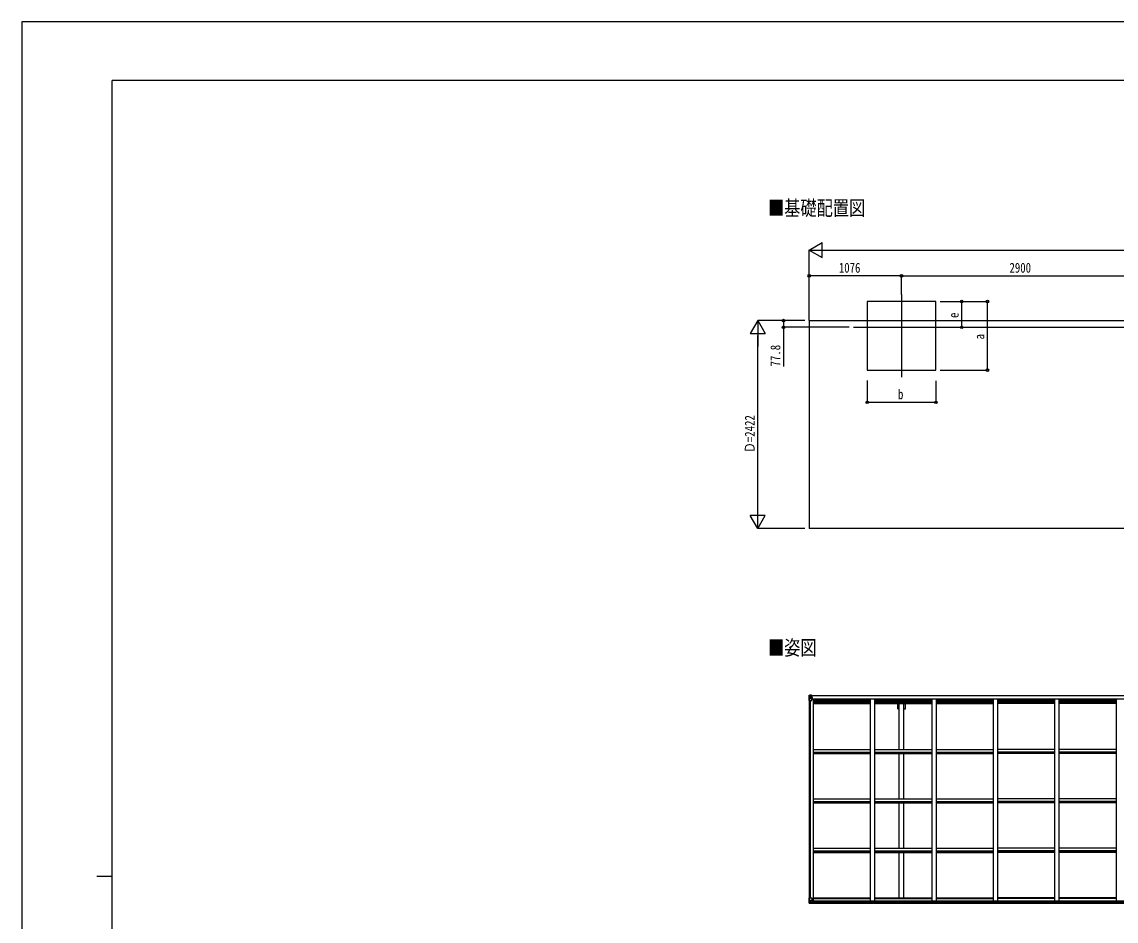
# Model space of a CAD drawing. Units: millimetres, scale not verified. Extents: x -14718 to 14718, y -10395 to 10395.
# Drawn here: x -14718 to -1968, y -88 to 10395 of the extents above; entities that cross this region are included whole.
import ezdxf
from ezdxf.enums import TextEntityAlignment as Align

# ---------------------------------------------------------------- set-up
doc = ezdxf.new("R2010")
doc.units = ezdxf.units.MM
doc.header["$LTSCALE"] = 40
for name, color, linetype in [('0-2_USER1', 3, 'Continuous'), ('0-3_YKK_12', 2, 'Continuous'), ('0-4_YKK_13', 4, 'Continuous'), ('0-5_YKK_A1', 4, 'Continuous'), ('0-6_YKK_D', 6, 'Continuous'), ('0-7_YKK_ZWAK', 7, 'Continuous')]:
    doc.layers.add(name, color=color, linetype=linetype)
doc.styles.add('ＭＳ ゴシック', font='')
doc.styles.get('ＭＳ ゴシック').set_extended_font_data('MS Gothic')

msp = doc.modelspace()

# ---------------------------------------------------------------- linework, layer by layer
at = {"layer": '0-3_YKK_12'}
for p, q in [((-4467.43, 7215.91), (-4467.43, 6253.38)), ((-5026.1, 6834.65), (4585.53, 6834.65))]:
    msp.add_line(p, q, dxfattribs=at)
at = {"layer": '0-4_YKK_13'}
for p, q in [((-5545.43, 2542.92), (-5545.43, 2542.88)), ((-5544.49, 2543.92), (-5544.49, 2543.92)), ((-5544.49, 2543.87), (-5544.49, 2543.91)), ((-5535.52, 2544.3), (-5543.44, 2543.83)), ((-5542.59, 2542.86), (-5542.59, 2542.79)), ((-5542.59, 2482.21), (-5542.59, 2542.79)), ((-5542.59, 2482.21), (-5512.43, 2482.21)), ((-5542.04, 2509.09), (-5537.9, 2521.17)), ((-5542.04, 2509.09), (-5535.43, 2508.88)), ((-5538.62, 2539.42), (-5541.35, 2543.08)), ((-5537.76, 2535.91), (-5535.43, 2535.97)), ((-5537.76, 2522.44), (-5537.76, 2535.91)), ((-5535.43, 2522.41), (-5537.76, 2522.44)), ((-5523.43, 2545.09), (-5535.43, 2544.31)), ((-5535.43, 2535.96), (-5523.43, 2535.96)), ((-5535.43, 2522.41), (-5523.43, 2522.41)), ((-5535.43, 2522.41), (-5535.43, 2522.41)), ((-5535.43, 2508.88), (-5511.43, 2508.88)), ((-5529.95, 2528.77), (-5529.95, 2527.81)), ((-5524.43, 2535.96), (-5523.43, 2535.96)), ((-5516.93, 2545.6), (-5523.43, 2545.21)), ((-5523.43, 2519.11), (-5523.43, 2545.21)), ((-5523.43, 2544.32), (-5516.93, 2544.72)), ((-5521.93, 2539.5), (-5523.43, 2539.5)), ((-5521.93, 2535.96), (-5523.43, 2535.96)), ((-5521.93, 2522.41), (-5523.43, 2522.41)), ((-5522.6, 2518.85), (-5512.26, 2517.2)), ((-5522.6, 2518.22), (-5522.6, 2518.85)), ((-5512.26, 2516.56), (-5522.6, 2518.22)), ((-5516.93, 2543.79), (-5521.93, 2543.71)), ((-5521.43, 2539.14), (-5521.93, 2539.14)), ((-5517.93, 2534.21), (-5521.93, 2534.21)), ((-5517.93, 2526), (-5521.93, 2526)), ((-5521.82, 2537.84), (-5517.93, 2537.84)), ((-5521.44, 2538.05), (-5521.44, 2538.21)), ((-5521.44, 2538.21), (-5521.43, 2538.21)), ((-5521.43, 2540.17), (-5521.43, 2538.21)), ((-5513.43, 2540.17), (-5521.43, 2540.17)), ((-5513.43, 2540.14), (-5521.43, 2540.14)), ((-5511.43, 2538.3), (-5521.43, 2538.21)), ((-5517.93, 2518.1), (-5517.93, 2538.07)), ((-5516.93, 2544.72), (-5516.93, 2545.6)), ((-5516.93, 2544.21), (-5516.93, 2544.72)), ((-5516.93, 2544.21), (-5516.93, 2543.79)), ((-5516.93, 2543.79), (-5516.93, 2542.98)), ((-5512.26, 2517.2), (-5512.26, 2516.56)), ((-5511.98, 2517.12), (-5507.93, 2517.09)), ((-5511.93, 2543.41), (-5511.93, 2542.98)), ((-5511.63, 2543.41), (-5511.93, 2543.41)), ((-5511.63, 2543.41), (-5509.94, 2542.98)), ((-5511.43, 2539.91), (-5506.43, 2539.91)), ((-5511.43, 2538.3), (-5511.43, 2539.91)), ((-5511.43, 2483.21), (-5511.43, 2516.31)), ((-5506.93, 2505.21), (-5511.43, 2505.21)), ((-5506.93, 2517.08), (-5507.93, 2517.09)), ((-5507.93, 2515.35), (-5506.93, 2515.36)), ((-5506.93, 2500.86), (-5506.93, 2517.08)), ((-5506.43, 2540.83), (-5506.43, 2539.91)), ((-5506.43, 2539.91), (-5505.43, 2539.91)), ((-5505.43, 2539.91), (-5505.43, 2540.83)), ((-5505.43, 2539.91), (-5505.43, 2538.34)), ((-5505.43, 2538.23), (-5505.43, 2538.34)), ((-5545.43, 182.9), (-5512.43, 182.9)), ((-5545.43, 122.19), (-5545.43, 182.9)), ((-5542.59, 182.9), (-5542.59, 122.32)), ((-5542.04, 156.02), (-5535.43, 156.23)), ((-5542.04, 156.02), (-5537.9, 143.93)), ((-5535.43, 142.7), (-5537.76, 142.67)), ((-5537.76, 142.67), (-5537.76, 129.2)), ((-5537.76, 129.2), (-5535.43, 129.14)), ((-5535.43, 156.23), (-5511.43, 156.23)), ((-5535.43, 142.7), (-5535.43, 142.7)), ((-5523.43, 142.7), (-5535.43, 142.7)), ((-5535.43, 129.14), (-5523.43, 129.14)), ((-5530.91, 136.34), (-5530.91, 137.3)), ((-5523.43, 146.69), (-5516.93, 146.69)), ((-5523.43, 146.69), (-5523.43, 119.9)), ((-5512.26, 148.54), (-5522.6, 146.89)), ((-5522.6, 146.89), (-5522.6, 146.69)), ((-5519.91, 146.69), (-5512.26, 147.91)), ((-5516.93, 146.69), (-5507.93, 146.65)), ((-5512.26, 147.91), (-5512.26, 148.54)), ((-5511.43, 181.9), (-5511.43, 148.8)), ((-5506.93, 145.74), (-5506.93, 125.59)), ((-5544.49, 121.23), (-5544.49, 121.19)), ((-5535.52, 120.8), (-5543.44, 121.28)), ((-5542.58, 122.25), (-5542.59, 122.32)), ((-5538.62, 125.69), (-5541.35, 122.02)), ((-5523.43, 120.02), (-5535.43, 120.8)), ((-5516.93, 119.5), (-5516.93, 125.45)), ((-5507.93, 124.88), (-5516.93, 124.82))]:
    msp.add_line(p, q, dxfattribs=at)
for points in [[(-5545.43, 2542.88), (-5545.43, 2482.21), (-5542.59, 2482.21)], [(-5544.49, 2543.92), (-5535.43, 2544.47), (-5523.43, 2545.21)], [(-5531.87, 2529.73), (-5532.83, 2529.73), (-5532.83, 2530.69), (-5531.87, 2530.69)], [(-5530.91, 2531.65), (-5530.91, 2532.61), (-5529.95, 2532.61), (-5529.95, 2531.65)], [(-5529.95, 2527.81), (-5530.91, 2527.81), (-5530.91, 2528.77)], [(-5528.99, 2530.69), (-5528.03, 2530.69), (-5528.03, 2529.73), (-5528.99, 2529.73)], [(-5516.93, 2544.21), (-5521.93, 2544.21), (-5521.93, 2518.74)], [(-5506.43, 2538.18), (-5521.43, 2538.05), (-5521.44, 2538.05)], [(-5521.43, 2539.14), (-5513.43, 2539.14), (-5513.43, 2540.83)], [(-5511.43, 2538.3), (-5511.43, 2538.29), (-5505.43, 2538.34)], [(-5507.93, 2517.09), (-5507.93, 2515.35), (-5511.43, 2515.33)], [(-5531.87, 134.42), (-5532.83, 134.42), (-5532.83, 135.38), (-5531.87, 135.38)], [(-5530.91, 137.3), (-5529.95, 137.3), (-5529.95, 136.34)], [(-5529.95, 133.46), (-5529.95, 132.5), (-5530.91, 132.5), (-5530.91, 133.46)], [(-5528.99, 135.38), (-5528.03, 135.38), (-5528.03, 134.42), (-5528.99, 134.42)], [(-5544.49, 121.19), (-5535.43, 120.63), (-5516.93, 119.5)], [(-5506.93, 125.59), (-5506.94, 125.48), (-5516.93, 125.45)]]:
    msp.add_lwpolyline(points, dxfattribs=at)
for centre in [(-5530.43, 2530.21), (-5530.43, 134.9)]:
    msp.add_circle(centre, 5.3, dxfattribs=at)
for centre, radius, start, end in [((-5544.43, 2542.92), 0.999, 93.4424, 179.95083), ((-5544.43, 2542.92), 1, 93.50017, 180.00079), ((-5544.43, 2542.88), 0.999, 93.4424, 179.95083), ((-5543.28, 2556.53), 12.7, 269.24466, 275.10311), ((-5541.3, 2542.92), 1.28, 131.17831, 182.45895), ((-5531.87, 2531.65), 0.96, 270, 0), ((-5531.87, 2528.77), 0.96, 0, 90), ((-5528.99, 2531.65), 0.96, 180, 270), ((-5528.99, 2528.77), 0.96, 90, 180), ((-5522.49, 2519.78), 0.937, 182.32209, 263.26766), ((-5522.49, 2519.15), 0.937, 182.32209, 263.26766), ((-5521.43, 2540.67), 0.5, 179.99802, 269.99691), ((-5521.43, 2540.64), 0.5, 180.00109, 270.00109), ((-5521.43, 2537.71), 0.5, 90.52895, 180.04464), ((-5521.42, 2537.54), 0.513, 91.88028, 181.04707), ((-5512.43, 2483.21), 1, 270, 0), ((-5512.37, 2516.27), 0.937, 2.32209, 83.26766), ((-5512.37, 2515.63), 0.937, 2.32209, 83.26766), ((-5506.29, 2545.87), 7.69, 268.96999, 276.43426), ((-5531.87, 136.34), 0.96, 270, 0), ((-5531.87, 133.46), 0.96, 0, 90), ((-5528.99, 136.34), 0.96, 180, 270), ((-5528.99, 133.46), 0.96, 90, 180), ((-5522.49, 145.96), 0.937, 96.73234, 129.06602), ((-5512.43, 181.9), 1, 0, 90), ((-5512.37, 149.47), 0.937, 276.73234, 357.67791), ((-5512.37, 148.84), 0.937, 276.73234, 357.67791), ((-5544.43, 122.23), 0.999, 180.04917, 266.5576), ((-5544.43, 122.19), 0.999, 180.04917, 266.5576), ((-5544.43, 122.19), 1, 179.99921, 266.49983), ((-5543.28, 108.58), 12.7, 84.89689, 90.75534), ((-5541.3, 122.19), 1.28, 177.54105, 228.82169)]:
    msp.add_arc(centre, radius, start, end, dxfattribs=at)
for centre, major_axis, ratio, start_param, end_param in [((-5343.49, 2556.23), (201, 12.36), 0.060933, 3.13734627, 3.13784492), ((-5542.49, 2544), (2, 0.12), 0.060933, 3.13784492, 4.21192957), ((-5541.32, 2511.44), (0.85, 2.32), 0.403757, 2.3087461, 3.27440486), ((-5542.3, 2540.9), (-0.02, 3), 0.466854, 5.52348971, 6.15750234), ((-5540.63, 2535.83), (0.03, 5), 0.573921, 4.73206034, 5.51591357), ((-5539.17, 2522.46), (0, 3), 0.468246, 4.2703918, 4.70589714), ((-5617.18, 2535.96), (81.75, 0), 0.061163, 0, 0.00077247), ((-5541.32, 153.67), (0.85, -2.32), 0.403757, 3.00878045, 3.9744392), ((-5540.63, 129.28), (0.03, -5), 0.573921, 0.76727174, 1.55112496), ((-5539.17, 142.65), (0, -3), 0.468246, 1.57728817, 2.01279351), ((-5617.18, 129.14), (81.75, 0), 0.061163, 6.28241284, 6.28318531), ((-5507.93, 145.75), (1, -0.021), 0.906239, 0.01870467, 1.589501), ((-5542.49, 121.11), (2, -0.12), 0.060933, 2.07125573, 3.14534039), ((-5343.49, 108.88), (201, -12.36), 0.060933, 3.14534039, 3.14583904), ((-5542.3, 124.21), (-0.02, -3), 0.466854, 0.12568297, 0.75969559), ((-5507.93, 125.58), (1, 0.012), 0.707053, 4.70366366, 6.124411)]:
    msp.add_ellipse(centre, major_axis=major_axis, ratio=ratio, start_param=start_param, end_param=end_param, dxfattribs=at)
at = {"layer": '0-5_YKK_A1'}
for p, q in [((-5543.43, 6912.45), (5236.57, 6912.96)), ((-5543.43, 6912.45), (-5543.43, 4490.45)), ((5236.57, 4490.96), (-5543.43, 4490.45)), ((-5543.43, 2482.21), (-5543.43, 182.9)), ((-5533.73, 2482.21), (-5533.73, 182.9)), ((-5521.93, 2542.98), (-517.93, 2542.98)), ((-5521.93, 2540.83), (-517.93, 2540.83)), ((-5498.43, 2500.86), (-5511.43, 2500.86)), ((-5498.43, 2500.86), (-5498.43, 146.88)), ((-5498.43, 2487.18), (-4832.43, 2487.18)), ((-5498.43, 2478.78), (-4832.43, 2478.78)), ((-5498.43, 2470.58), (-4832.43, 2470.58)), ((-5498.43, 2466.65), (-4832.43, 2466.65)), ((-5498.43, 2461.57), (-4832.43, 2461.57)), ((-5498.43, 2448.57), (-4832.43, 2448.57)), ((-5490.93, 2487.18), (-5490.93, 2502.69)), ((-5490.93, 2502.69), (-543.93, 2502.69)), ((-4832.43, 2502.67), (-4832.43, 146.88)), ((-4782.43, 2502.67), (-4782.43, 146.88)), ((-4782.43, 2487.18), (-4116.43, 2487.18)), ((-4782.43, 2478.78), (-4116.43, 2478.78)), ((-4782.43, 2470.58), (-4116.43, 2470.58)), ((-4782.43, 2466.65), (-4116.43, 2466.65)), ((-4782.43, 2461.57), (-4116.43, 2461.57)), ((-4782.43, 2448.57), (-4116.43, 2448.57)), ((-4512.63, 2386.98), (-4512.63, 2448.57)), ((-4494.93, 1912.83), (-4494.93, 2448.57)), ((-4439.93, 1912.83), (-4439.93, 2448.57)), ((-4422.23, 2386.98), (-4422.23, 2448.57)), ((-4116.43, 2502.67), (-4116.43, 146.88)), ((-4066.43, 2502.67), (-4066.43, 146.88)), ((-4066.43, 2487.18), (-3400.43, 2487.18)), ((-4066.43, 2478.78), (-3400.43, 2478.78)), ((-4066.43, 2470.58), (-3400.43, 2470.58)), ((-4066.43, 2466.65), (-3400.43, 2466.65)), ((-4066.43, 2461.57), (-3400.43, 2461.57)), ((-4066.43, 2448.57), (-3400.43, 2448.57)), ((-3400.43, 2502.67), (-3400.43, 146.88)), ((-3350.43, 2502.67), (-3350.43, 146.88)), ((-2684.43, 2487.18), (-3350.43, 2487.18)), ((-2684.43, 2478.78), (-3350.43, 2478.78)), ((-2684.43, 2470.58), (-3350.43, 2470.58)), ((-2684.43, 2466.65), (-3350.43, 2466.65)), ((-2684.43, 2461.57), (-3350.43, 2461.57)), ((-2684.43, 2448.57), (-3350.43, 2448.57)), ((-2684.43, 2502.67), (-2684.43, 146.88)), ((-2634.43, 2502.67), (-2634.43, 146.88)), ((-1968.43, 2487.18), (-2634.43, 2487.18)), ((-1968.43, 2478.78), (-2634.43, 2478.78)), ((-1968.43, 2470.58), (-2634.43, 2470.58)), ((-1968.43, 2466.65), (-2634.43, 2466.65)), ((-1968.43, 2461.57), (-2634.43, 2461.57)), ((-1968.43, 2448.57), (-2634.43, 2448.57)), ((-1968.43, 2502.67), (-1968.43, 146.88)), ((-4512.63, 2386.98), (-4494.93, 2386.98)), ((-4439.93, 2386.98), (-4422.23, 2386.98)), ((-5498.43, 1912.83), (-4832.46, 1912.83)), ((-4782.43, 1912.83), (-4116.46, 1912.83)), ((-4066.43, 1912.83), (-3400.46, 1912.83)), ((-2684.43, 1912.83), (-3350.43, 1912.83)), ((-1968.43, 1912.83), (-2634.43, 1912.83)), ((-5498.43, 1883.09), (-4832.46, 1883.09)), ((-5498.43, 1878.55), (-4832.46, 1878.55)), ((-5498.43, 1865.54), (-4832.46, 1865.54)), ((-4782.43, 1883.09), (-4116.46, 1883.09)), ((-4782.43, 1878.55), (-4116.46, 1878.55)), ((-4782.43, 1865.54), (-4116.46, 1865.54)), ((-4494.93, 1336.63), (-4494.93, 1865.54)), ((-4439.93, 1336.63), (-4439.93, 1865.54)), ((-4066.43, 1883.09), (-3400.46, 1883.09)), ((-4066.43, 1878.55), (-3400.46, 1878.55)), ((-4066.43, 1865.54), (-3400.46, 1865.54)), ((-2684.43, 1883.09), (-3350.43, 1883.09)), ((-2684.43, 1878.55), (-3350.43, 1878.55)), ((-2684.43, 1865.54), (-3350.43, 1865.54)), ((-1968.43, 1883.09), (-2634.43, 1883.09)), ((-1968.43, 1878.55), (-2634.43, 1878.55)), ((-1968.43, 1865.54), (-2634.43, 1865.54)), ((-5498.43, 1336.75), (-4832.46, 1336.75)), ((-5498.43, 1307.02), (-4832.46, 1307.02)), ((-5498.43, 1302.47), (-4832.46, 1302.47)), ((-5498.43, 1289.46), (-4832.46, 1289.46)), ((-4782.43, 1336.75), (-4116.46, 1336.75)), ((-4782.43, 1307.02), (-4116.46, 1307.02)), ((-4782.43, 1302.47), (-4116.46, 1302.47)), ((-4782.43, 1289.46), (-4116.46, 1289.46)), ((-4494.93, 760.55), (-4494.93, 1288.26)), ((-4439.93, 760.55), (-4439.93, 1288.26)), ((-4066.43, 1336.75), (-3400.46, 1336.75)), ((-4066.43, 1307.02), (-3400.46, 1307.02)), ((-4066.43, 1302.47), (-3400.46, 1302.47)), ((-4066.43, 1289.46), (-3400.46, 1289.46)), ((-2684.43, 1336.75), (-3350.43, 1336.75)), ((-2684.43, 1307.02), (-3350.43, 1307.02)), ((-2684.43, 1302.47), (-3350.43, 1302.47)), ((-2684.43, 1289.46), (-3350.43, 1289.46)), ((-1968.43, 1336.75), (-2634.43, 1336.75)), ((-1968.43, 1307.02), (-2634.43, 1307.02)), ((-1968.43, 1302.47), (-2634.43, 1302.47)), ((-1968.43, 1289.46), (-2634.43, 1289.46)), ((-5498.43, 760.68), (-4832.46, 760.68)), ((-5498.43, 730.94), (-4832.46, 730.94)), ((-5498.43, 726.39), (-4832.46, 726.39)), ((-5498.43, 713.38), (-4832.46, 713.38)), ((-4782.43, 760.68), (-4116.46, 760.68)), ((-4782.43, 730.94), (-4116.46, 730.94)), ((-4782.43, 726.39), (-4116.46, 726.39)), ((-4782.43, 713.38), (-4116.46, 713.38)), ((-4494.93, 183.05), (-4494.93, 712.19)), ((-4439.93, 183.05), (-4439.93, 712.19)), ((-4066.43, 760.68), (-3400.46, 760.68)), ((-4066.43, 730.94), (-3400.46, 730.94)), ((-4066.43, 726.39), (-3400.46, 726.39)), ((-4066.43, 713.38), (-3400.46, 713.38)), ((-2684.43, 760.68), (-3350.43, 760.68)), ((-2684.43, 730.94), (-3350.43, 730.94)), ((-2684.43, 726.39), (-3350.43, 726.39)), ((-2684.43, 713.38), (-3350.43, 713.38)), ((-1968.43, 760.68), (-2634.43, 760.68)), ((-1968.43, 730.94), (-2634.43, 730.94)), ((-1968.43, 726.39), (-2634.43, 726.39)), ((-1968.43, 713.38), (-2634.43, 713.38)), ((-5518.7, 146.88), (-527.93, 146.88)), ((-5506.93, 144.62), (-527.93, 144.62)), ((-5506.93, 129), (-527.93, 129)), ((-5498.43, 183.05), (-4832.43, 183.05)), ((-5498.43, 174.7), (-4832.43, 174.7)), ((-4782.43, 183.05), (-4116.43, 183.05)), ((-4782.43, 174.7), (-4116.43, 174.7)), ((-4066.43, 183.05), (-3400.43, 183.05)), ((-4066.43, 174.7), (-3400.43, 174.7)), ((-2684.43, 183.05), (-3350.43, 183.05)), ((-2684.43, 174.7), (-3350.43, 174.7)), ((-1968.43, 183.05), (-2634.43, 183.05)), ((-1968.43, 174.7), (-2634.43, 174.7)), ((-5516.93, 121.1), (-517.93, 121.1))]:
    msp.add_line(p, q, dxfattribs=at)
msp.add_lwpolyline([(-4867.43, 6334.65), (-4067.43, 6334.65), (-4067.43, 7134.65), (-4867.43, 7134.65)], close=True, dxfattribs=at)
at = {"layer": '0-6_YKK_D'}
for p, q in [((-5543.43, 7734.65), (-5391.88, 7822.15)), ((-5391.88, 7647.15), (-5391.88, 7822.15)), ((-5543.43, 6913.45), (-5543.43, 7735.65)), ((-5543.43, 7734.65), (-5391.88, 7647.15)), ((-5543.43, 7734.65), (-5240.32, 7734.65)), ((-5368.43, 7734.65), (5061.57, 7734.65)), ((-5543.43, 6913.45), (-5543.43, 7435.65)), ((-4467.43, 7434.65), (-5543.43, 7434.65)), ((-4467.43, 7216.91), (-4467.43, 7435.65)), ((-4467.43, 7216.91), (-4467.43, 7435.65)), ((-4467.43, 7434.65), (-1567.43, 7434.65)), ((-4017.43, 7134.65), (-3466.43, 7134.65)), ((-4016.43, 7134.65), (-3766.43, 7134.65)), ((-3767.43, 6834.65), (-3767.43, 7134.65)), ((-3467.43, 6334.65), (-3467.43, 7134.65)), ((-6143.43, 6912.45), (-6230.93, 6760.89)), ((-5593.43, 6912.45), (-6144.43, 6912.45)), ((-6143.43, 6912.45), (-6055.93, 6760.89)), ((-6143.43, 6912.45), (-6143.43, 6609.34)), ((-5593.43, 6912.45), (-5844.43, 6912.45)), ((-6230.93, 6760.89), (-6055.93, 6760.89)), ((-5079.54, 6834.65), (-5844.43, 6834.65)), ((-6143.43, 4665.45), (-6143.43, 6737.45)), ((-4017.43, 6334.65), (-3466.43, 6334.65)), ((-4867.43, 6212.56), (-4867.43, 5958.65)), ((-4067.43, 6210.63), (-4067.43, 5958.65)), ((-4867.43, 5959.65), (-4067.43, 5959.65)), ((-6143.43, 4490.45), (-6143.43, 4793.55)), ((-6143.43, 4490.45), (-6230.93, 4642)), ((-6055.93, 4642), (-6230.93, 4642)), ((-6143.43, 4490.45), (-6055.93, 4642)), ((-5593.43, 4490.45), (-6144.43, 4490.45))]:
    msp.add_line(p, q, dxfattribs=at)
msp.add_lwpolyline([(-5843.43, 6912.45), (-5843.43, 6834.65), (-5843.43, 6375.68)], dxfattribs=at)
for centre in [(-5543.43, 7434.65), (-4467.43, 7434.65), (-4467.43, 7434.65), (-3767.43, 7134.65), (-3467.43, 7134.65), (-5843.43, 6912.45), (-5843.43, 6834.65), (-3767.43, 6834.65), (-3467.43, 6334.65), (-4867.43, 5959.65), (-4067.43, 5959.65)]:
    msp.add_circle(centre, 14.88, dxfattribs=at)
at = {"layer": '0-7_YKK_ZWAK'}
for p, q in [((13632.57, 9712.5), (-13667.43, 9712.5)), ((-13667.43, -8837.5), (-13667.43, 9712.5)), ((-13842.43, 437.5), (-13667.43, 437.5))]:
    msp.add_line(p, q, dxfattribs=at)
msp.add_lwpolyline([(-14717.5, -10395), (14717.5, -10395), (14717.5, 10395), (-14717.5, 10395)], close=True, dxfattribs=at)

# ---------------------------------------------------------------- texts
at = {"layer": '0-2_USER1', "style": 'ＭＳ ゴシック', "width": 0.8}
for s, p in [('■基礎配置図', (-6024.94, 8086.61)), ('■姿図', (-6024.94, 2960.13))]:
    msp.add_text(s, height=173.2, dxfattribs=at).set_placement(p, align=Align.BOTTOM_LEFT)
at = {"layer": '0-6_YKK_D', "style": 'ＭＳ ゴシック', "width": 0.8}
for s, p in [('1076', (-5198.63, 7436.31)), ('2900', (-3210.63, 7436.31)), ('b', (-4509.43, 5961.31))]:
    msp.add_text(s, height=115.5, dxfattribs=at).set_placement(p, align=Align.BOTTOM_LEFT)
for s, p in [('e', (-3769.1, 6942.65)), ('a', (-3469.1, 6692.65)), ('77.8', (-5845.76, 6378.01)), ('Ｄ=2422', (-6144.43, 5369.65))]:
    msp.add_text(s, height=115.5, rotation=90, dxfattribs=at).set_placement(p, align=Align.BOTTOM_LEFT)

doc.saveas('drawing.dxf')
